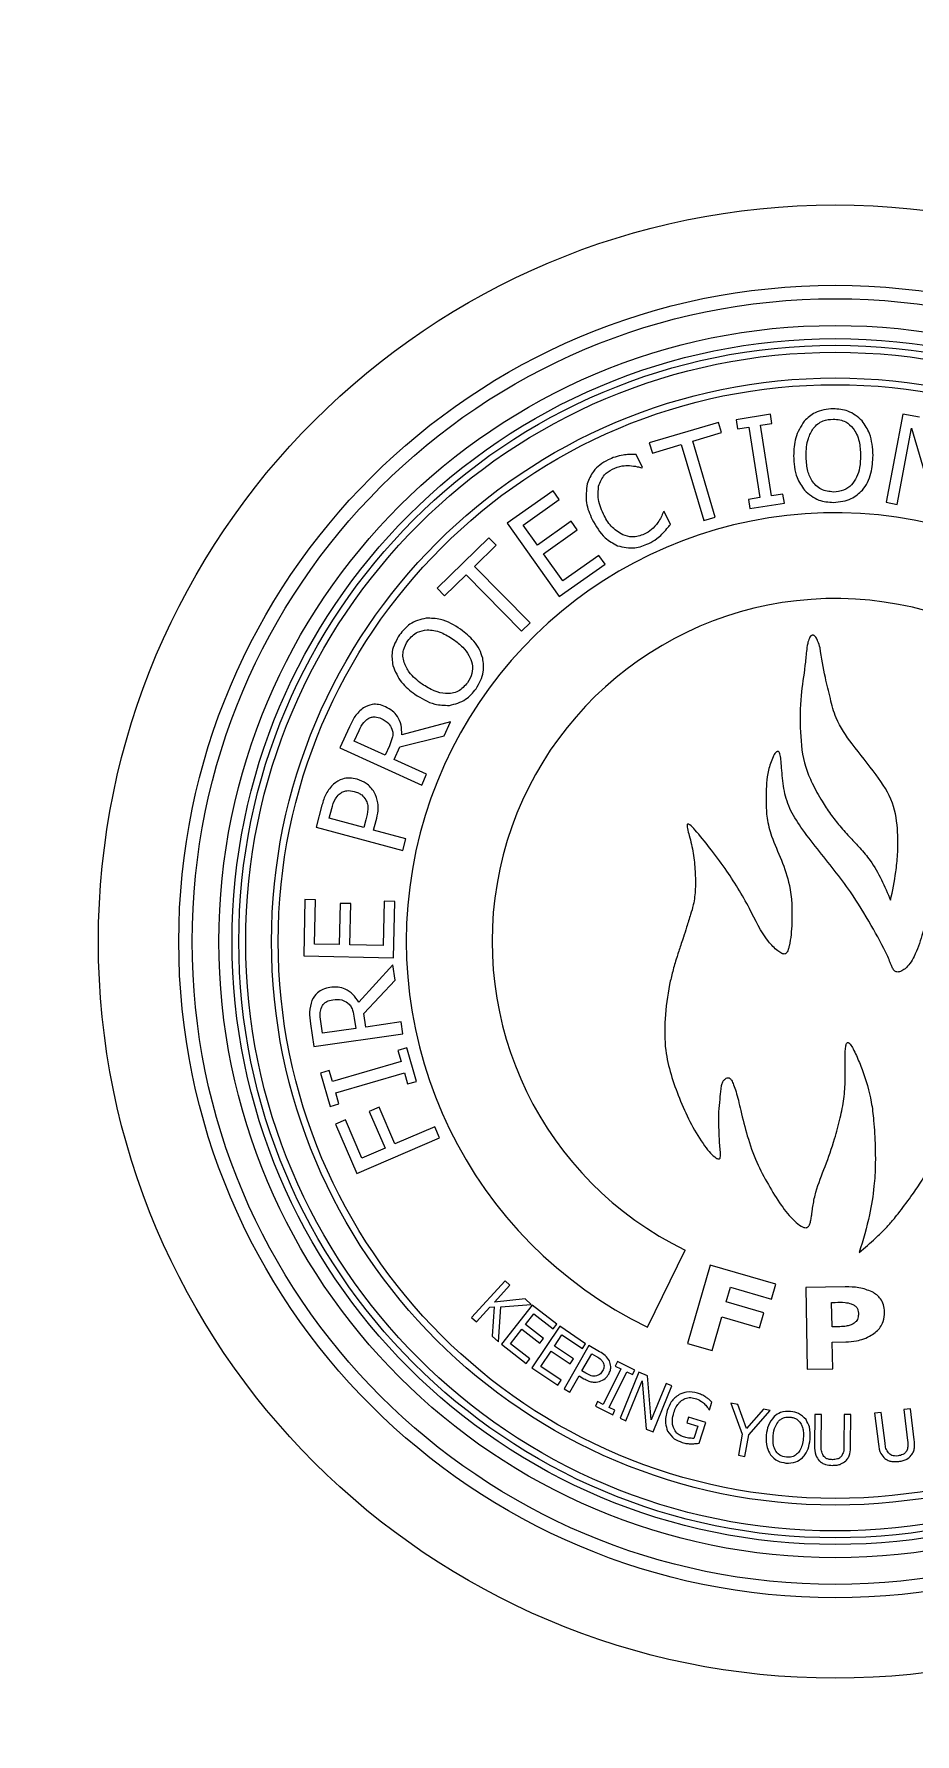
# Model space of a CAD drawing. Header units: centimetres. Extents: x -13594 to 4017, y -3206 to 1780.
# Drawn here: x 1904.2 to 1949.1, y -1863.3 to -1776.5 of the extents above; entities that cross this region are included whole.
import ezdxf

# ---------------------------------------------------------------- set-up
doc = ezdxf.new("R2010")
doc.units = ezdxf.units.CM

msp = doc.modelspace()

# ---------------------------------------------------------------- linework, layer by layer
at = {"color": 7, "linetype": 'Continuous', "lineweight": 0}
for p, q in [((1941.745, -1795.913), (1939.99, -1796.187)), ((1941.818, -1796.376), (1941.745, -1795.913)), ((1948.507, -1795.897), (1947.649, -1800.401)), ((1949.357, -1796.059), (1948.507, -1795.897)), ((1939.097, -1796.324), (1935.563, -1797.373)), ((1939.251, -1796.844), (1939.097, -1796.324)), ((1939.99, -1796.187), (1940.063, -1796.65)), ((1940.063, -1796.65), (1940.639, -1796.56)), ((1940.639, -1796.56), (1941.202, -1800.165)), ((1941.241, -1796.466), (1941.818, -1796.376)), ((1941.804, -1800.071), (1941.241, -1796.466)), ((1948.207, -1800.508), (1948.947, -1796.624)), ((1948.947, -1796.624), (1950.2, -1800.887)), ((1935.563, -1797.373), (1935.718, -1797.893)), ((1935.718, -1797.893), (1937.192, -1797.455)), ((1937.192, -1797.455), (1938.343, -1801.331)), ((1937.776, -1797.282), (1939.251, -1796.844)), ((1938.928, -1801.157), (1937.776, -1797.282)), ((1935.222, -1798.624), (1934.899, -1797.963)), ((1935.178, -1798.645), (1935.222, -1798.624)), ((1930.655, -1799.812), (1928.315, -1801.471)), ((1929.126, -1801.561), (1930.969, -1800.254)), ((1930.969, -1800.254), (1930.655, -1799.812)), ((1941.202, -1800.165), (1940.626, -1800.255)), ((1940.626, -1800.255), (1940.698, -1800.718)), ((1942.38, -1799.981), (1941.804, -1800.071)), ((1942.453, -1800.444), (1942.38, -1799.981)), ((1936.321, -1800.875), (1936.281, -1800.894)), ((1936.64, -1801.529), (1936.321, -1800.875)), ((1940.698, -1800.718), (1942.453, -1800.444)), ((1947.649, -1800.401), (1948.207, -1800.508)), ((1928.315, -1801.471), (1930.967, -1805.212)), ((1929.852, -1802.586), (1929.126, -1801.561)), ((1931.571, -1801.367), (1929.852, -1802.586)), ((1930.166, -1803.028), (1931.885, -1801.81)), ((1931.885, -1801.81), (1931.571, -1801.367)), ((1938.343, -1801.331), (1938.928, -1801.157)), ((1927.367, -1802.208), (1924.738, -1804.792)), ((1926.65, -1803.673), (1927.747, -1802.595)), ((1927.747, -1802.595), (1927.367, -1802.208)), ((1929.484, -1806.557), (1926.65, -1803.673)), ((1931.15, -1804.417), (1930.166, -1803.028)), ((1930.967, -1805.212), (1933.307, -1803.553)), ((1932.993, -1803.11), (1931.15, -1804.417)), ((1933.307, -1803.553), (1932.993, -1803.11)), ((1925.119, -1805.179), (1926.216, -1804.101)), ((1926.216, -1804.101), (1929.05, -1806.984)), ((1924.738, -1804.792), (1925.119, -1805.179)), ((1929.05, -1806.984), (1929.484, -1806.557)), ((1920.269, -1811.857), (1919.779, -1812.932)), ((1920.512, -1812.597), (1920.763, -1812.046)), ((1922.833, -1812.888), (1925.095, -1812.327)), ((1925.423, -1811.607), (1922.931, -1812.263)), ((1925.095, -1812.327), (1925.423, -1811.607)), ((1919.779, -1812.932), (1923.95, -1814.835)), ((1922.08, -1813.312), (1920.512, -1812.597)), ((1922.302, -1812.826), (1922.08, -1813.312)), ((1922.543, -1813.524), (1922.833, -1812.888)), ((1924.203, -1814.281), (1922.543, -1813.524)), ((1923.95, -1814.835), (1924.203, -1814.281)), ((1918.862, -1815.863), (1918.561, -1816.975)), ((1919.23, -1816.525), (1919.362, -1816.037)), ((1920.994, -1817.002), (1919.23, -1816.525)), ((1921.103, -1816.601), (1920.994, -1817.002)), ((1921.497, -1817.138), (1921.631, -1816.64)), ((1918.561, -1816.975), (1922.987, -1818.173)), ((1923.147, -1817.585), (1921.497, -1817.138)), ((1922.987, -1818.173), (1923.147, -1817.585)), ((1917.993, -1820.681), (1917.932, -1823.549)), ((1918.536, -1820.692), (1917.993, -1820.681)), ((1918.488, -1822.951), (1918.536, -1820.692)), ((1919.788, -1820.872), (1919.743, -1822.978)), ((1920.33, -1820.883), (1919.788, -1820.872)), ((1920.286, -1822.989), (1920.33, -1820.883)), ((1922.035, -1820.767), (1921.987, -1823.026)), ((1922.577, -1820.778), (1922.035, -1820.767)), ((1922.517, -1823.646), (1922.577, -1820.778)), ((1917.932, -1823.549), (1922.517, -1823.646)), ((1919.743, -1822.978), (1918.488, -1822.951)), ((1921.987, -1823.026), (1920.286, -1822.989)), ((1922.477, -1824.012), (1920.736, -1825.913)), ((1922.59, -1824.796), (1922.477, -1824.012)), ((1920.992, -1826.491), (1922.59, -1824.796)), ((1918.278, -1827.012), (1918.448, -1828.182)), ((1918.882, -1827.503), (1918.796, -1826.904)), ((1920.512, -1826.726), (1920.589, -1827.256)), ((1921.093, -1827.183), (1920.992, -1826.491)), ((1922.898, -1826.921), (1921.093, -1827.183)), ((1922.986, -1827.524), (1922.898, -1826.921)), ((1918.448, -1828.182), (1922.986, -1827.524)), ((1920.589, -1827.256), (1918.882, -1827.503)), ((1923.186, -1828.25), (1922.736, -1828.381)), ((1922.736, -1828.381), (1922.899, -1828.941)), ((1923.681, -1829.956), (1923.186, -1828.25)), ((1919.232, -1829.399), (1918.782, -1829.529)), ((1918.782, -1829.529), (1919.278, -1831.235)), ((1919.395, -1829.959), (1919.232, -1829.399)), ((1922.899, -1828.941), (1919.395, -1829.959)), ((1919.565, -1830.544), (1923.069, -1829.526)), ((1923.069, -1829.526), (1923.232, -1830.086)), ((1919.728, -1831.104), (1919.565, -1830.544)), ((1923.232, -1830.086), (1923.681, -1829.956)), ((1919.278, -1831.235), (1919.728, -1831.104)), ((1921.775, -1831.272), (1921.277, -1831.488)), ((1921.277, -1831.488), (1922.088, -1833.364)), ((1922.586, -1833.148), (1921.775, -1831.272)), ((1920.055, -1831.919), (1919.557, -1832.134)), ((1919.557, -1832.134), (1920.644, -1834.651)), ((1920.901, -1833.877), (1920.055, -1831.919)), ((1924.612, -1832.273), (1922.586, -1833.148)), ((1924.854, -1832.832), (1924.612, -1832.273)), ((1920.644, -1834.651), (1924.854, -1832.832)), ((1922.088, -1833.364), (1920.901, -1833.877)), ((1935.472, -1842.498), (1937.387, -1838.563)), ((1928.205, -1840.127), (1926.492, -1842.003)), ((1928.455, -1840.354), (1928.205, -1840.127)), ((1938.672, -1839.332), (1937.515, -1843.337)), ((1942.021, -1840.3), (1938.672, -1839.332)), ((1927.667, -1841.216), (1928.455, -1840.354)), ((1939.483, -1841.212), (1939.701, -1840.456)), ((1939.701, -1840.456), (1941.801, -1841.063)), ((1941.801, -1841.063), (1942.021, -1840.3)), ((1945.563, -1840.447), (1943.543, -1840.483)), ((1943.543, -1840.483), (1943.617, -1844.651)), ((1926.741, -1842.231), (1927.426, -1841.481)), ((1927.426, -1841.481), (1927.648, -1841.458)), ((1927.648, -1841.458), (1927.537, -1842.957)), ((1929.224, -1841.057), (1927.667, -1841.216)), ((1927.861, -1843.253), (1927.986, -1841.463)), ((1927.986, -1841.463), (1929.528, -1841.335)), ((1929.591, -1841.373), (1928.023, -1843.373)), ((1929.528, -1841.335), (1929.224, -1841.057)), ((1929.242, -1842.365), (1929.671, -1841.818)), ((1930.842, -1842.353), (1929.591, -1841.373)), ((1929.671, -1841.818), (1930.657, -1842.59)), ((1941.414, -1841.77), (1939.483, -1841.212)), ((1941.193, -1842.533), (1941.414, -1841.77)), ((1944.864, -1841.237), (1945.05, -1841.233)), ((1944.886, -1842.486), (1944.864, -1841.237)), ((1926.492, -1842.003), (1926.741, -1842.231)), ((1928.474, -1843.344), (1929.056, -1842.602)), ((1929.056, -1842.602), (1929.975, -1843.322)), ((1930.161, -1843.086), (1929.242, -1842.365)), ((1930.994, -1842.457), (1929.577, -1844.567)), ((1930.657, -1842.59), (1930.842, -1842.353)), ((1932.314, -1843.343), (1930.994, -1842.457)), ((1938.765, -1843.698), (1939.262, -1841.975)), ((1939.262, -1841.975), (1941.193, -1842.533)), ((1944.977, -1842.485), (1944.886, -1842.486)), ((1927.537, -1842.957), (1927.861, -1843.253)), ((1928.023, -1843.373), (1929.274, -1844.353)), ((1929.46, -1844.117), (1928.474, -1843.344)), ((1929.975, -1843.322), (1930.161, -1843.086)), ((1930.719, -1843.473), (1931.107, -1842.895)), ((1931.688, -1844.124), (1930.719, -1843.473)), ((1931.107, -1842.895), (1932.146, -1843.593)), ((1932.474, -1843.436), (1931.215, -1845.643)), ((1932.146, -1843.593), (1932.314, -1843.343)), ((1933.029, -1843.752), (1932.474, -1843.436)), ((1937.515, -1843.337), (1938.765, -1843.698)), ((1944.9, -1843.263), (1945.585, -1843.251)), ((1944.924, -1844.628), (1944.9, -1843.263)), ((1929.274, -1844.353), (1929.46, -1844.117)), ((1930.025, -1844.505), (1930.551, -1843.722)), ((1931.065, -1845.203), (1930.025, -1844.505)), ((1930.551, -1843.722), (1931.52, -1844.373)), ((1931.52, -1844.373), (1931.688, -1844.124)), ((1932.121, -1844.737), (1932.623, -1843.857)), ((1932.623, -1843.857), (1932.866, -1843.996)), ((1933.936, -1844.253), (1933.821, -1844.486)), ((1933.821, -1844.486), (1934.111, -1844.629)), ((1934.819, -1844.688), (1933.936, -1844.253)), ((1929.577, -1844.567), (1930.897, -1845.453)), ((1930.897, -1845.453), (1931.065, -1845.203)), ((1931.508, -1845.81), (1931.978, -1844.988)), ((1931.978, -1844.988), (1932.226, -1845.129)), ((1932.321, -1844.852), (1932.121, -1844.737)), ((1934.111, -1844.629), (1933.217, -1846.443)), ((1933.52, -1846.592), (1934.414, -1844.778)), ((1935.036, -1844.802), (1934.07, -1847.152)), ((1934.361, -1847.272), (1935.194, -1845.245)), ((1934.414, -1844.778), (1934.704, -1844.921)), ((1934.704, -1844.921), (1934.819, -1844.688)), ((1935.479, -1844.984), (1935.036, -1844.802)), ((1935.194, -1845.245), (1935.401, -1847.699)), ((1935.662, -1847.234), (1935.479, -1844.984)), ((1936.426, -1845.373), (1935.662, -1847.234)), ((1936.717, -1845.493), (1936.426, -1845.373)), ((1943.617, -1844.651), (1944.924, -1844.628)), ((1931.215, -1845.643), (1931.508, -1845.81)), ((1935.752, -1847.843), (1936.717, -1845.493)), ((1932.927, -1846.3), (1932.812, -1846.532)), ((1932.812, -1846.532), (1933.695, -1846.968)), ((1933.217, -1846.443), (1932.927, -1846.3)), ((1933.81, -1846.735), (1933.52, -1846.592)), ((1933.695, -1846.968), (1933.81, -1846.735)), ((1937.558, -1847.091), (1937.47, -1847.374)), ((1938.439, -1847.366), (1937.558, -1847.091)), ((1938.604, -1846.703), (1938.632, -1846.712)), ((1938.632, -1846.712), (1938.753, -1846.323)), ((1939.715, -1846.384), (1940.301, -1847.966)), ((1940.084, -1846.451), (1939.715, -1846.384)), ((1940.528, -1847.668), (1940.084, -1846.451)), ((1941.384, -1846.687), (1940.528, -1847.668)), ((1940.639, -1847.992), (1941.737, -1846.751)), ((1941.737, -1846.751), (1941.384, -1846.687)), ((1944.003, -1846.953), (1943.995, -1848.538)), ((1944.341, -1846.955), (1944.003, -1846.953)), ((1944.332, -1848.54), (1944.341, -1846.955)), ((1945.504, -1846.961), (1945.496, -1848.555)), ((1945.842, -1846.963), (1945.504, -1846.961)), ((1945.833, -1848.548), (1945.842, -1846.963)), ((1947.397, -1846.851), (1947.062, -1846.892)), ((1947.062, -1846.892), (1947.254, -1848.465)), ((1947.59, -1848.425), (1947.397, -1846.851)), ((1948.887, -1846.669), (1948.552, -1846.71)), ((1948.552, -1846.71), (1948.745, -1848.292)), ((1949.08, -1848.243), (1948.887, -1846.669)), ((1934.07, -1847.152), (1934.361, -1847.272)), ((1935.401, -1847.699), (1935.752, -1847.843)), ((1937.47, -1847.374), (1938.032, -1847.549)), ((1938.032, -1847.549), (1937.836, -1848.176)), ((1938.108, -1848.425), (1938.439, -1847.366)), ((1940.301, -1847.966), (1940.106, -1849.038)), ((1940.439, -1849.098), (1940.639, -1847.992)), ((1940.106, -1849.038), (1940.439, -1849.098))]:
    msp.add_line(p, q, dxfattribs=at)
for radius in [406.205, 406.022, 404.866, 400.131, 146.277, 143.543, 141.175, 131.606, 128.872, 37.595, 33.493, 32.81, 31.443, 30.772, 30.43, 30.076, 28.763, 28.421]:
    msp.add_circle((1945.049, -1822.821), radius, dxfattribs=at)
for radius in [21.885, 17.508]:
    msp.add_arc((1945.049, -1822.821), radius, 299.04679, 244.04679, dxfattribs=at)
for points, knots in [([(1944.942, -1795.629), (1944.618, -1795.66), (1944.056, -1795.715), (1943.644, -1796.094), (1943.47, -1796.255)], [0, 0, 0, 0, 0.575466, 1, 1, 1, 1]), ([(1946.424, -1796.244), (1946.193, -1796.049), (1945.762, -1795.685), (1945.202, -1795.647), (1944.942, -1795.629)], [0, 0, 0, 0, 0.535365, 1, 1, 1, 1]), ([(1943.47, -1796.255), (1943.297, -1796.535), (1942.96, -1797.078), (1942.937, -1797.716), (1942.926, -1798.026)], [0, 0, 0, 0, 0.514102, 1, 1, 1, 1]), ([(1943.562, -1798.024), (1943.572, -1797.721), (1943.59, -1797.226), (1943.836, -1796.801), (1943.932, -1796.636)], [0, 0, 0, 0, 0.611904, 1, 1, 1, 1]), ([(1943.932, -1796.636), (1944.004, -1796.553), (1944.144, -1796.393), (1944.49, -1796.195), (1944.771, -1796.172), (1944.948, -1796.157)], [0, 0, 0, 0, 0.282396, 0.547733, 1, 1, 1, 1]), ([(1944.948, -1796.157), (1945.061, -1796.163), (1945.281, -1796.176), (1945.654, -1796.308), (1945.847, -1796.507), (1945.964, -1796.629)], [0, 0, 0, 0, 0.293682, 0.568762, 1, 1, 1, 1]), ([(1945.964, -1796.629), (1946.027, -1796.725), (1946.162, -1796.93), (1946.312, -1797.399), (1946.332, -1797.772), (1946.345, -1798.013)], [0, 0, 0, 0, 0.235679, 0.504286, 1, 1, 1, 1]), ([(1946.98, -1798.011), (1946.957, -1797.623), (1946.918, -1796.981), (1946.564, -1796.453), (1946.424, -1796.244)], [0, 0, 0, 0, 0.604792, 1, 1, 1, 1]), ([(1933.457, -1798.237), (1933.313, -1798.318), (1933.034, -1798.474), (1932.631, -1798.872), (1932.484, -1799.238), (1932.395, -1799.459)], [0, 0, 0, 0, 0.297474, 0.575099, 1, 1, 1, 1]), ([(1934.234, -1797.99), (1934.092, -1798.019), (1933.824, -1798.073), (1933.574, -1798.185), (1933.457, -1798.237)], [0, 0, 0, 0, 0.529242, 1, 1, 1, 1]), ([(1933.682, -1798.706), (1933.847, -1798.639), (1934.126, -1798.527), (1934.425, -1798.528), (1934.546, -1798.528)], [0, 0, 0, 0, 0.593956, 1, 1, 1, 1]), ([(1934.899, -1797.963), (1934.771, -1797.96), (1934.549, -1797.955), (1934.328, -1797.98), (1934.234, -1797.99)], [0, 0, 0, 0, 0.573108, 1, 1, 1, 1]), ([(1934.546, -1798.528), (1934.682, -1798.542), (1934.896, -1798.565), (1935.103, -1798.624), (1935.178, -1798.645)], [0, 0, 0, 0, 0.634142, 1, 1, 1, 1]), ([(1942.926, -1798.026), (1942.948, -1798.412), (1942.984, -1799.053), (1943.339, -1799.58), (1943.479, -1799.789)], [0, 0, 0, 0, 0.603043, 1, 1, 1, 1]), ([(1944.962, -1799.88), (1944.742, -1799.854), (1944.301, -1799.802), (1943.831, -1799.319), (1943.595, -1798.702), (1943.573, -1798.264), (1943.562, -1798.024)], [0, 0, 0, 0, 0.248986, 0.498334, 0.725134, 1, 1, 1, 1]), ([(1946.345, -1798.013), (1946.338, -1798.219), (1946.324, -1798.6), (1946.17, -1799.118), (1945.894, -1799.532), (1945.478, -1799.831), (1945.137, -1799.864), (1944.962, -1799.88)], [0, 0, 0, 0, 0.236468, 0.436204, 0.612226, 0.801776, 1, 1, 1, 1]), ([(1946.437, -1799.778), (1946.53, -1799.652), (1946.724, -1799.388), (1946.936, -1798.787), (1946.963, -1798.313), (1946.98, -1798.011)], [0, 0, 0, 0, 0.247634, 0.519262, 1, 1, 1, 1]), ([(1932.978, -1799.576), (1933.059, -1799.369), (1933.203, -1799.001), (1933.536, -1798.796), (1933.682, -1798.706)], [0, 0, 0, 0, 0.562794, 1, 1, 1, 1]), ([(1932.395, -1799.459), (1932.352, -1799.784), (1932.268, -1800.415), (1932.524, -1800.997), (1932.648, -1801.279)], [0, 0, 0, 0, 0.515563, 1, 1, 1, 1]), ([(1933.219, -1801), (1933.099, -1800.721), (1932.904, -1800.261), (1932.957, -1799.769), (1932.978, -1799.576)], [0, 0, 0, 0, 0.607724, 1, 1, 1, 1]), ([(1943.479, -1799.789), (1943.712, -1799.988), (1944.141, -1800.355), (1944.703, -1800.391), (1944.961, -1800.408)], [0, 0, 0, 0, 0.540502, 1, 1, 1, 1]), ([(1944.961, -1800.408), (1945.281, -1800.378), (1945.845, -1800.325), (1946.258, -1799.943), (1946.437, -1799.778)], [0, 0, 0, 0, 0.566085, 1, 1, 1, 1]), ([(1934.208, -1802.06), (1933.995, -1801.927), (1933.571, -1801.661), (1933.336, -1801.22), (1933.219, -1801)], [0, 0, 0, 0, 0.5016, 1, 1, 1, 1]), ([(1936.281, -1800.894), (1936.244, -1800.987), (1936.17, -1801.177), (1936.061, -1801.35), (1936.005, -1801.438)], [0, 0, 0, 0, 0.487645, 1, 1, 1, 1]), ([(1932.648, -1801.279), (1932.839, -1801.622), (1933.156, -1802.188), (1933.719, -1802.495), (1933.941, -1802.616)], [0, 0, 0, 0, 0.605481, 1, 1, 1, 1]), ([(1936.005, -1801.438), (1935.902, -1801.566), (1935.706, -1801.808), (1935.435, -1801.96), (1935.306, -1802.032)], [0, 0, 0, 0, 0.527042, 1, 1, 1, 1]), ([(1936.207, -1802.03), (1936.295, -1801.938), (1936.447, -1801.777), (1936.583, -1801.603), (1936.64, -1801.529)], [0, 0, 0, 0, 0.576635, 1, 1, 1, 1]), ([(1933.941, -1802.616), (1934.238, -1802.686), (1934.782, -1802.815), (1935.297, -1802.605), (1935.531, -1802.509)], [0, 0, 0, 0, 0.545209, 1, 1, 1, 1]), ([(1935.306, -1802.032), (1935.103, -1802.103), (1934.736, -1802.231), (1934.37, -1802.113), (1934.208, -1802.06)], [0, 0, 0, 0, 0.55588, 1, 1, 1, 1]), ([(1935.531, -1802.509), (1935.676, -1802.432), (1935.923, -1802.302), (1936.124, -1802.11), (1936.207, -1802.03)], [0, 0, 0, 0, 0.588054, 1, 1, 1, 1]), ([(1924.174, -1806.315), (1923.881, -1806.39), (1923.335, -1806.531), (1922.98, -1806.965), (1922.815, -1807.167)], [0, 0, 0, 0, 0.535365, 1, 1, 1, 1]), ([(1925.937, -1806.884), (1925.607, -1806.678), (1925.061, -1806.339), (1924.425, -1806.322), (1924.174, -1806.315)], [0, 0, 0, 0, 0.604792, 1, 1, 1, 1]), ([(1922.815, -1807.167), (1922.653, -1807.449), (1922.371, -1807.94), (1922.443, -1808.495), (1922.473, -1808.73)], [0, 0, 0, 0, 0.575466, 1, 1, 1, 1]), ([(1923.248, -1807.468), (1923.319, -1807.379), (1923.457, -1807.207), (1923.781, -1806.98), (1924.054, -1806.938), (1924.221, -1806.912)], [0, 0, 0, 0, 0.293682, 0.568762, 1, 1, 1, 1]), ([(1924.221, -1806.912), (1924.336, -1806.917), (1924.582, -1806.926), (1925.051, -1807.075), (1925.366, -1807.274), (1925.571, -1807.403)], [0, 0, 0, 0, 0.235679, 0.504286, 1, 1, 1, 1]), ([(1927.063, -1808.35), (1927.014, -1808.201), (1926.911, -1807.891), (1926.544, -1807.369), (1926.173, -1807.073), (1925.937, -1806.884)], [0, 0, 0, 0, 0.247634, 0.519262, 1, 1, 1, 1]), ([(1944.274, -1807.833), (1944.244, -1807.721), (1944.191, -1807.529), (1944.089, -1807.318), (1944.002, -1807.224), (1943.953, -1807.194), (1943.919, -1807.183), (1943.883, -1807.181), (1943.849, -1807.191), (1943.816, -1807.211), (1943.773, -1807.255), (1943.698, -1807.385), (1943.631, -1807.646), (1943.563, -1808.118), (1943.491, -1809.007), (1943.253, -1810.368), (1943.241, -1812.106), (1943.396, -1813.64), (1943.882, -1814.796), (1944.321, -1815.591), (1944.799, -1816.315), (1945.287, -1816.943), (1945.806, -1817.502), (1946.338, -1818.07), (1947.165, -1819.039), (1947.573, -1820.005), (1947.873, -1820.716)], [0, 0, 0, 0, 0.022155, 0.037845, 0.043825, 0.046304, 0.048563, 0.050737, 0.052911, 0.055277, 0.057987, 0.064495, 0.083586, 0.108664, 0.155302, 0.252817, 0.370778, 0.485311, 0.5419, 0.607972, 0.657743, 0.706748, 0.759003, 0.802519, 0.854901, 1, 1, 1, 1]), ([(1923.051, -1808.574), (1923.025, -1808.467), (1922.976, -1808.26), (1923.014, -1807.864), (1923.158, -1807.621), (1923.248, -1807.468)], [0, 0, 0, 0, 0.282396, 0.547733, 1, 1, 1, 1]), ([(1925.571, -1807.403), (1925.735, -1807.529), (1926.037, -1807.76), (1926.371, -1808.186), (1926.548, -1808.651), (1926.551, -1809.163), (1926.38, -1809.46), (1926.293, -1809.611)], [0, 0, 0, 0, 0.236468, 0.436204, 0.612226, 0.801776, 1, 1, 1, 1]), ([(1947.873, -1820.716), (1947.972, -1820.233), (1948.13, -1819.46), (1948.251, -1818.297), (1948.255, -1817.12), (1948.066, -1815.666), (1947.094, -1814.194), (1945.995, -1812.87), (1945.094, -1811.599), (1944.795, -1810.394), (1944.5, -1809.207), (1944.357, -1808.338), (1944.274, -1807.833)], [0, 0, 0, 0, 0.106281, 0.170166, 0.251735, 0.360735, 0.479931, 0.624105, 0.735673, 0.810174, 0.889714, 1, 1, 1, 1]), ([(1922.473, -1808.73), (1922.601, -1809.033), (1922.849, -1809.622), (1923.356, -1810.01), (1923.603, -1810.198)], [0, 0, 0, 0, 0.514102, 1, 1, 1, 1]), ([(1923.968, -1809.679), (1923.728, -1809.495), (1923.334, -1809.194), (1923.13, -1808.747), (1923.051, -1808.574)], [0, 0, 0, 0, 0.611904, 1, 1, 1, 1]), ([(1926.722, -1809.918), (1926.883, -1809.64), (1927.167, -1809.149), (1927.095, -1808.592), (1927.063, -1808.35)], [0, 0, 0, 0, 0.566085, 1, 1, 1, 1]), ([(1926.293, -1809.611), (1926.144, -1809.776), (1925.846, -1810.106), (1925.181, -1810.209), (1924.54, -1810.044), (1924.171, -1809.808), (1923.968, -1809.679)], [0, 0, 0, 0, 0.248985, 0.498334, 0.725134, 1, 1, 1, 1]), ([(1923.603, -1810.198), (1923.93, -1810.404), (1924.473, -1810.745), (1925.108, -1810.762), (1925.36, -1810.768)], [0, 0, 0, 0, 0.603043, 1, 1, 1, 1]), ([(1925.36, -1810.768), (1925.657, -1810.694), (1926.205, -1810.556), (1926.559, -1810.119), (1926.722, -1809.918)], [0, 0, 0, 0, 0.5405022, 1, 1, 1, 1]), ([(1920.973, -1810.896), (1920.819, -1811.032), (1920.513, -1811.301), (1920.35, -1811.673), (1920.269, -1811.857)], [0, 0, 0, 0, 0.5061, 1, 1, 1, 1]), ([(1920.763, -1812.046), (1920.829, -1811.901), (1920.936, -1811.669), (1921.133, -1811.508), (1921.207, -1811.448)], [0, 0, 0, 0, 0.621935, 1, 1, 1, 1]), ([(1922.102, -1810.839), (1921.987, -1810.794), (1921.771, -1810.709), (1921.366, -1810.702), (1921.121, -1810.823), (1920.973, -1810.896)], [0, 0, 0, 0, 0.313748, 0.586839, 1, 1, 1, 1]), ([(1921.207, -1811.448), (1921.265, -1811.419), (1921.378, -1811.361), (1921.618, -1811.342), (1921.78, -1811.4), (1921.882, -1811.437)], [0, 0, 0, 0, 0.273698, 0.541237, 1, 1, 1, 1]), ([(1921.882, -1811.437), (1922.024, -1811.511), (1922.264, -1811.636), (1922.382, -1811.875), (1922.43, -1811.973)], [0, 0, 0, 0, 0.593264, 1, 1, 1, 1]), ([(1922.931, -1812.263), (1922.93, -1812.096), (1922.928, -1811.771), (1922.745, -1811.348), (1922.459, -1811.028), (1922.224, -1810.904), (1922.102, -1810.839)], [0, 0, 0, 0, 0.281509, 0.550177, 0.765134, 1, 1, 1, 1]), ([(1922.43, -1811.973), (1922.45, -1812.046), (1922.491, -1812.195), (1922.44, -1812.492), (1922.356, -1812.695), (1922.302, -1812.826)], [0, 0, 0, 0, 0.254779, 0.519862, 1, 1, 1, 1]), ([(1946.276, -1838.687), (1946.556, -1838.449), (1947.03, -1838.046), (1947.602, -1837.484), (1947.98, -1837.062), (1948.402, -1836.533), (1948.877, -1835.896), (1949.443, -1835.078), (1950.02, -1834.076), (1950.669, -1832.836), (1951.09, -1831.41), (1951.417, -1830.317), (1951.491, -1829.628), (1951.626, -1829.318), (1951.732, -1829.17), (1951.825, -1829.089), (1951.88, -1829.061), (1951.921, -1829.055), (1951.948, -1829.058), (1951.974, -1829.069), (1952.006, -1829.094), (1952.04, -1829.144), (1952.084, -1829.264), (1952.11, -1829.497), (1952.103, -1829.844), (1952.057, -1830.269), (1951.977, -1830.773), (1951.874, -1831.365), (1951.794, -1831.909), (1951.753, -1832.295), (1951.754, -1832.484), (1951.767, -1832.576), (1951.791, -1832.621), (1951.809, -1832.637), (1951.823, -1832.644), (1951.839, -1832.648), (1951.864, -1832.648), (1951.921, -1832.631), (1952.011, -1832.566), (1952.278, -1832.302), (1952.613, -1831.837), (1952.961, -1831.12), (1953.243, -1830.427), (1953.617, -1829.643), (1953.953, -1828.748), (1954.222, -1827.582), (1954.115, -1826.091), (1953.935, -1824.486), (1953.733, -1822.94), (1953.35, -1821.686), (1952.876, -1820.537), (1952.27, -1819.316), (1951.608, -1818.092), (1950.995, -1816.944), (1950.493, -1815.999), (1950.1, -1815.382), (1949.826, -1815.085), (1949.711, -1815.023), (1949.663, -1815.018), (1949.634, -1815.025), (1949.61, -1815.041), (1949.582, -1815.077), (1949.546, -1815.193), (1949.545, -1815.405), (1949.574, -1815.718), (1949.688, -1816.413), (1949.906, -1817.301), (1949.967, -1818.518), (1949.977, -1819.76), (1949.838, -1821.15), (1949.511, -1822.442), (1949.199, -1823.373), (1948.882, -1823.932), (1948.644, -1824.196), (1948.436, -1824.33), (1948.288, -1824.374), (1948.198, -1824.376), (1948.12, -1824.35), (1948.03, -1824.274), (1947.971, -1824.164), (1947.912, -1824.026), (1947.838, -1823.841), (1947.535, -1823.138), (1946.856, -1821.931), (1945.731, -1820.045), (1944.414, -1818.455), (1943.343, -1817.066), (1942.693, -1816.064), (1942.396, -1815.013), (1942.331, -1814.166), (1942.285, -1813.571), (1942.249, -1813.3), (1942.196, -1813.167), (1942.162, -1813.128), (1942.139, -1813.115), (1942.121, -1813.112), (1942.102, -1813.112), (1942.076, -1813.122), (1942.045, -1813.144), (1941.964, -1813.226), (1941.86, -1813.425), (1941.694, -1813.836), (1941.621, -1814.186), (1941.573, -1814.419)], [0, 0, 0, 0, 0.018733, 0.031649, 0.040762, 0.047546, 0.066059, 0.081161, 0.098122, 0.124915, 0.152065, 0.173574, 0.182919, 0.187008, 0.190632, 0.192075, 0.193226, 0.193712, 0.194166, 0.194623, 0.195114, 0.196221, 0.197632, 0.201575, 0.208082, 0.215243, 0.223337, 0.234052, 0.245776, 0.251356, 0.253754, 0.255373, 0.25602, 0.2563, 0.256568, 0.256841, 0.257134, 0.257828, 0.259794, 0.262689, 0.276968, 0.288623, 0.303213, 0.314987, 0.332829, 0.351833, 0.375267, 0.408245, 0.43427, 0.454363, 0.474734, 0.497488, 0.523704, 0.545538, 0.563705, 0.578137, 0.582676, 0.584072, 0.584613, 0.585102, 0.585556, 0.586068, 0.587393, 0.591628, 0.596757, 0.603387, 0.62741, 0.643102, 0.665268, 0.690579, 0.713887, 0.733048, 0.740303, 0.746392, 0.750968, 0.752701, 0.754184, 0.755452, 0.756809, 0.760062, 0.761684, 0.764473, 0.770161, 0.800633, 0.834825, 0.881763, 0.905336, 0.924241, 0.942063, 0.960161, 0.967432, 0.972449, 0.974004, 0.974576, 0.975061, 0.975288, 0.97552, 0.976032, 0.97666, 0.977435, 0.981872, 0.987916, 1, 1, 1, 1]), ([(1919.452, -1814.78), (1919.312, -1814.937), (1919.033, -1815.253), (1918.919, -1815.659), (1918.862, -1815.863)], [0, 0, 0, 0, 0.4980256, 1, 1, 1, 1]), ([(1920.652, -1814.539), (1920.523, -1814.511), (1920.279, -1814.459), (1919.846, -1814.514), (1919.6, -1814.68), (1919.452, -1814.78)], [0, 0, 0, 0, 0.310895, 0.585675, 1, 1, 1, 1]), ([(1921.53, -1815.192), (1921.404, -1815.027), (1921.172, -1814.724), (1920.815, -1814.596), (1920.652, -1814.539)], [0, 0, 0, 0, 0.545561, 1, 1, 1, 1]), ([(1941.573, -1814.419), (1941.555, -1814.626), (1941.519, -1815.057), (1941.52, -1815.757), (1941.544, -1816.569), (1941.82, -1817.565), (1942.327, -1818.66), (1942.827, -1820.121), (1942.868, -1821.626), (1942.785, -1822.724), (1942.661, -1823.21), (1942.612, -1823.337), (1942.56, -1823.411), (1942.514, -1823.442), (1942.468, -1823.458), (1942.402, -1823.455), (1942.276, -1823.409), (1941.999, -1823.217), (1941.34, -1822.516), (1940.642, -1820.98), (1939.654, -1819.373), (1938.672, -1818.067), (1938.078, -1817.32), (1937.714, -1816.922), (1937.586, -1816.836), (1937.553, -1816.822), (1937.531, -1816.82), (1937.518, -1816.823), (1937.507, -1816.83), (1937.5, -1816.841), (1937.495, -1816.855), (1937.49, -1816.88), (1937.491, -1816.946), (1937.524, -1817.128), (1937.649, -1817.589), (1937.83, -1818.311), (1937.906, -1819.226), (1937.932, -1820.109), (1937.848, -1820.85), (1937.653, -1821.493), (1937.482, -1822.042), (1937.353, -1822.449), (1937.28, -1822.67), (1937.225, -1822.832), (1937.143, -1823.077), (1937.045, -1823.371), (1936.911, -1823.789), (1936.754, -1824.329), (1936.511, -1825.362), (1936.336, -1826.706), (1936.335, -1828.691), (1937.065, -1830.856), (1937.877, -1832.577), (1938.586, -1833.515), (1938.828, -1833.764), (1938.985, -1833.875), (1939.054, -1833.906), (1939.094, -1833.916), (1939.124, -1833.914), (1939.143, -1833.906), (1939.16, -1833.894), (1939.177, -1833.869), (1939.195, -1833.811), (1939.197, -1833.704), (1939.185, -1833.498), (1939.14, -1833.028), (1939.118, -1832.343), (1939.093, -1831.559), (1939.171, -1830.902), (1939.215, -1830.439), (1939.254, -1830.128), (1939.321, -1829.951), (1939.423, -1829.836), (1939.518, -1829.778), (1939.595, -1829.766), (1939.652, -1829.782), (1939.705, -1829.827), (1939.786, -1829.938), (1939.884, -1830.16), (1939.999, -1830.506), (1940.116, -1830.947), (1940.291, -1831.704), (1940.553, -1832.774), (1940.996, -1834.055), (1941.624, -1835.215), (1942.235, -1836.244), (1942.817, -1836.949), (1943.235, -1837.307), (1943.437, -1837.41), (1943.541, -1837.43), (1943.613, -1837.412), (1943.661, -1837.381), (1943.702, -1837.333), (1943.753, -1837.239), (1943.799, -1837.079), (1943.828, -1836.907), (1943.853, -1836.733), (1943.88, -1836.535), (1943.935, -1836.146), (1944.101, -1835.367), (1944.56, -1834.27), (1944.995, -1833.015), (1945.311, -1831.86), (1945.508, -1830.851), (1945.568, -1829.949), (1945.559, -1829.154), (1945.551, -1828.595), (1945.572, -1828.245), (1945.598, -1828.099), (1945.62, -1828.034), (1945.643, -1827.998), (1945.661, -1827.981), (1945.682, -1827.972), (1945.705, -1827.972), (1945.73, -1827.981), (1945.767, -1828.007), (1945.857, -1828.105), (1945.981, -1828.322), (1946.188, -1828.755), (1946.542, -1829.645), (1946.878, -1830.753), (1947.034, -1832.08), (1947.087, -1833.143), (1947.106, -1834.261), (1947.036, -1835.427), (1946.797, -1836.941), (1946.466, -1838.05), (1946.276, -1838.687)], [0, 0, 0, 0, 0.00889, 0.018527, 0.030028, 0.043584, 0.062447, 0.081838, 0.109303, 0.126267, 0.128873, 0.130792, 0.132095, 0.132647, 0.133173, 0.134145, 0.135388, 0.138921, 0.148434, 0.176268, 0.210404, 0.229382, 0.246204, 0.2515, 0.252265, 0.252814, 0.253024, 0.253205, 0.253378, 0.253566, 0.253763, 0.254004, 0.254641, 0.256583, 0.261922, 0.275138, 0.28841, 0.301202, 0.313034, 0.320159, 0.329957, 0.337718, 0.338475, 0.339947, 0.345035, 0.34954, 0.353272, 0.363829, 0.373676, 0.398765, 0.421835, 0.458106, 0.4955, 0.502898, 0.508453, 0.510354, 0.511082, 0.511656, 0.512124, 0.512341, 0.512546, 0.513, 0.51357, 0.515157, 0.517517, 0.522461, 0.535374, 0.546912, 0.556042, 0.563697, 0.566882, 0.569481, 0.571625, 0.573383, 0.574159, 0.574895, 0.575835, 0.577075, 0.58078, 0.586167, 0.592713, 0.600355, 0.619452, 0.639971, 0.658248, 0.675947, 0.691217, 0.697272, 0.699342, 0.700897, 0.701662, 0.702447, 0.703327, 0.704352, 0.706997, 0.710433, 0.711816, 0.714524, 0.719043, 0.728653, 0.748584, 0.769865, 0.785591, 0.799902, 0.813893, 0.824279, 0.833991, 0.83786, 0.839269, 0.840356, 0.840766, 0.841108, 0.841411, 0.841718, 0.842073, 0.842505, 0.843654, 0.847748, 0.853159, 0.86422, 0.88883, 0.902477, 0.92144, 0.934465, 0.950421, 0.97148, 1, 1, 1, 1]), ([(1919.362, -1816.037), (1919.408, -1815.864), (1919.483, -1815.587), (1919.672, -1815.374), (1919.744, -1815.294)], [0, 0, 0, 0, 0.623644, 1, 1, 1, 1]), ([(1919.744, -1815.294), (1919.802, -1815.25), (1919.918, -1815.165), (1920.185, -1815.096), (1920.38, -1815.133), (1920.504, -1815.157)], [0, 0, 0, 0, 0.268683, 0.533636, 1, 1, 1, 1]), ([(1920.504, -1815.157), (1920.577, -1815.18), (1920.713, -1815.223), (1920.931, -1815.353), (1921.031, -1815.497), (1921.093, -1815.585)], [0, 0, 0, 0, 0.305542, 0.573734, 1, 1, 1, 1]), ([(1921.093, -1815.585), (1921.128, -1815.658), (1921.201, -1815.809), (1921.211, -1816.164), (1921.147, -1816.424), (1921.103, -1816.601)], [0, 0, 0, 0, 0.2302722, 0.4767654, 1, 1, 1, 1]), ([(1921.631, -1816.64), (1921.669, -1816.478), (1921.738, -1816.184), (1921.74, -1815.679), (1921.608, -1815.372), (1921.53, -1815.192)], [0, 0, 0, 0, 0.334659, 0.608721, 1, 1, 1, 1]), ([(1919.268, -1825.164), (1919.147, -1825.189), (1918.92, -1825.234), (1918.576, -1825.447), (1918.435, -1825.682), (1918.35, -1825.823)], [0, 0, 0, 0, 0.313748, 0.586839, 1, 1, 1, 1]), ([(1920.736, -1825.913), (1920.645, -1825.773), (1920.467, -1825.501), (1920.085, -1825.244), (1919.671, -1825.13), (1919.406, -1825.153), (1919.268, -1825.164)], [0, 0, 0, 0, 0.281509, 0.550177, 0.765134, 1, 1, 1, 1]), ([(1918.35, -1825.823), (1918.294, -1826.021), (1918.182, -1826.412), (1918.246, -1826.814), (1918.278, -1827.012)], [0, 0, 0, 0, 0.5060998, 1, 1, 1, 1]), ([(1918.796, -1826.904), (1918.773, -1826.746), (1918.737, -1826.493), (1918.816, -1826.252), (1918.846, -1826.16)], [0, 0, 0, 0, 0.621935, 1, 1, 1, 1]), ([(1918.846, -1826.16), (1918.878, -1826.105), (1918.942, -1825.995), (1919.134, -1825.849), (1919.301, -1825.81), (1919.407, -1825.786)], [0, 0, 0, 0, 0.273698, 0.541237, 1, 1, 1, 1]), ([(1919.407, -1825.786), (1919.567, -1825.771), (1919.836, -1825.746), (1920.065, -1825.884), (1920.158, -1825.94)], [0, 0, 0, 0, 0.593263, 1, 1, 1, 1]), ([(1920.158, -1825.94), (1920.214, -1825.991), (1920.329, -1826.095), (1920.447, -1826.372), (1920.487, -1826.587), (1920.512, -1826.726)], [0, 0, 0, 0, 0.254779, 0.519862, 1, 1, 1, 1]), ([(1946.939, -1840.697), (1946.716, -1840.612), (1946.273, -1840.444), (1945.799, -1840.446), (1945.563, -1840.447)], [0, 0, 0, 0, 0.502957, 1, 1, 1, 1]), ([(1947.572, -1841.726), (1947.562, -1841.6), (1947.541, -1841.36), (1947.345, -1840.969), (1947.094, -1840.8), (1946.939, -1840.697)], [0, 0, 0, 0, 0.296913, 0.568383, 1, 1, 1, 1]), ([(1945.05, -1841.233), (1945.218, -1841.225), (1945.494, -1841.211), (1945.761, -1841.277), (1945.865, -1841.303)], [0, 0, 0, 0, 0.608548, 1, 1, 1, 1]), ([(1945.865, -1841.303), (1945.919, -1841.325), (1946.027, -1841.37), (1946.145, -1841.489), (1946.219, -1841.63), (1946.228, -1841.727), (1946.232, -1841.777)], [0, 0, 0, 0, 0.2682267, 0.5465874, 0.7671418, 1, 1, 1, 1]), ([(1946.232, -1841.777), (1946.231, -1841.84), (1946.229, -1841.952), (1946.189, -1842.101), (1946.113, -1842.213), (1946.049, -1842.268), (1946.015, -1842.297)], [0, 0, 0, 0, 0.320145, 0.571839, 0.770495, 1, 1, 1, 1]), ([(1947.144, -1842.727), (1947.217, -1842.655), (1947.365, -1842.508), (1947.535, -1842.165), (1947.558, -1841.893), (1947.572, -1841.726)], [0, 0, 0, 0, 0.274403, 0.555257, 1, 1, 1, 1]), ([(1945.615, -1842.45), (1945.506, -1842.46), (1945.294, -1842.481), (1945.081, -1842.483), (1944.977, -1842.485)], [0, 0, 0, 0, 0.514966, 1, 1, 1, 1]), ([(1946.015, -1842.297), (1945.986, -1842.317), (1945.922, -1842.361), (1945.787, -1842.413), (1945.68, -1842.436), (1945.615, -1842.45)], [0, 0, 0, 0, 0.239686, 0.539214, 1, 1, 1, 1]), ([(1946.505, -1843.096), (1946.638, -1843.041), (1946.867, -1842.946), (1947.062, -1842.792), (1947.144, -1842.727)], [0, 0, 0, 0, 0.577155, 1, 1, 1, 1]), ([(1945.585, -1843.251), (1945.773, -1843.241), (1946.086, -1843.225), (1946.385, -1843.133), (1946.505, -1843.096)], [0, 0, 0, 0, 0.598974, 1, 1, 1, 1]), ([(1932.866, -1843.996), (1932.952, -1844.045), (1933.091, -1844.124), (1933.178, -1844.255), (1933.212, -1844.305)], [0, 0, 0, 0, 0.623644, 1, 1, 1, 1]), ([(1933.528, -1844.22), (1933.463, -1844.123), (1933.332, -1843.929), (1933.13, -1843.811), (1933.029, -1843.752)], [0, 0, 0, 0, 0.498026, 1, 1, 1, 1]), ([(1933.212, -1844.305), (1933.227, -1844.342), (1933.256, -1844.416), (1933.256, -1844.569), (1933.209, -1844.668), (1933.179, -1844.732)], [0, 0, 0, 0, 0.268683, 0.533636, 1, 1, 1, 1]), ([(1933.49, -1844.897), (1933.523, -1844.832), (1933.584, -1844.708), (1933.615, -1844.468), (1933.561, -1844.313), (1933.528, -1844.22)], [0, 0, 0, 0, 0.310895, 0.585675, 1, 1, 1, 1]), ([(1932.226, -1845.129), (1932.308, -1845.172), (1932.456, -1845.25), (1932.727, -1845.322), (1932.909, -1845.294), (1933.017, -1845.277)], [0, 0, 0, 0, 0.334659, 0.608721, 1, 1, 1, 1]), ([(1932.867, -1844.988), (1932.823, -1844.996), (1932.732, -1845.014), (1932.54, -1844.97), (1932.41, -1844.9), (1932.321, -1844.852)], [0, 0, 0, 0, 0.230272, 0.476765, 1, 1, 1, 1]), ([(1933.179, -1844.732), (1933.156, -1844.767), (1933.114, -1844.835), (1933.014, -1844.933), (1932.923, -1844.967), (1932.867, -1844.988)], [0, 0, 0, 0, 0.305542, 0.573734, 1, 1, 1, 1]), ([(1933.017, -1845.277), (1933.123, -1845.232), (1933.318, -1845.15), (1933.436, -1844.976), (1933.49, -1844.897)], [0, 0, 0, 0, 0.545561, 1, 1, 1, 1]), ([(1937.083, -1845.937), (1936.937, -1846.052), (1936.657, -1846.27), (1936.535, -1846.602), (1936.477, -1846.76)], [0, 0, 0, 0, 0.523922, 1, 1, 1, 1]), ([(1936.816, -1846.855), (1936.853, -1846.755), (1936.922, -1846.566), (1937.097, -1846.33), (1937.323, -1846.161), (1937.605, -1846.071), (1937.8, -1846.113), (1937.9, -1846.134)], [0, 0, 0, 0, 0.218966, 0.413001, 0.594987, 0.793845, 1, 1, 1, 1]), ([(1938.024, -1845.866), (1937.836, -1845.825), (1937.512, -1845.755), (1937.209, -1845.884), (1937.083, -1845.937)], [0, 0, 0, 0, 0.582067, 1, 1, 1, 1]), ([(1937.9, -1846.134), (1938, -1846.173), (1938.169, -1846.238), (1938.306, -1846.355), (1938.362, -1846.403)], [0, 0, 0, 0, 0.59398, 1, 1, 1, 1]), ([(1938.454, -1846.074), (1938.38, -1846.028), (1938.245, -1845.943), (1938.094, -1845.89), (1938.024, -1845.866)], [0, 0, 0, 0, 0.541446, 1, 1, 1, 1]), ([(1938.753, -1846.323), (1938.702, -1846.274), (1938.607, -1846.184), (1938.501, -1846.108), (1938.454, -1846.074)], [0, 0, 0, 0, 0.546566, 1, 1, 1, 1]), ([(1936.477, -1846.76), (1936.424, -1846.973), (1936.335, -1847.327), (1936.452, -1847.668), (1936.499, -1847.804)], [0, 0, 0, 0, 0.601702, 1, 1, 1, 1]), ([(1936.809, -1847.66), (1936.788, -1847.596), (1936.743, -1847.464), (1936.731, -1847.187), (1936.783, -1846.986), (1936.816, -1846.855)], [0, 0, 0, 0, 0.243296, 0.508845, 1, 1, 1, 1]), ([(1938.362, -1846.403), (1938.418, -1846.459), (1938.51, -1846.551), (1938.578, -1846.661), (1938.604, -1846.703)], [0, 0, 0, 0, 0.617156, 1, 1, 1, 1]), ([(1941.929, -1847.062), (1941.819, -1847.207), (1941.604, -1847.488), (1941.556, -1847.839), (1941.533, -1848.009)], [0, 0, 0, 0, 0.5141018, 1, 1, 1, 1]), ([(1942.776, -1846.797), (1942.595, -1846.797), (1942.282, -1846.796), (1942.034, -1846.983), (1941.929, -1847.062)], [0, 0, 0, 0, 0.575466, 1, 1, 1, 1]), ([(1942.163, -1847.297), (1942.208, -1847.256), (1942.294, -1847.175), (1942.495, -1847.084), (1942.651, -1847.087), (1942.75, -1847.088)], [0, 0, 0, 0, 0.282396, 0.547733, 1, 1, 1, 1]), ([(1942.75, -1847.088), (1942.812, -1847.098), (1942.933, -1847.117), (1943.131, -1847.21), (1943.227, -1847.33), (1943.285, -1847.404)], [0, 0, 0, 0, 0.293682, 0.568762, 1, 1, 1, 1]), ([(1943.559, -1847.217), (1943.442, -1847.097), (1943.225, -1846.873), (1942.918, -1846.821), (1942.776, -1846.797)], [0, 0, 0, 0, 0.535365, 1, 1, 1, 1]), ([(1936.499, -1847.804), (1936.6, -1847.948), (1936.79, -1848.215), (1937.096, -1848.329), (1937.237, -1848.382)], [0, 0, 0, 0, 0.536638, 1, 1, 1, 1]), ([(1937.313, -1848.099), (1937.248, -1848.075), (1937.124, -1848.028), (1936.935, -1847.889), (1936.857, -1847.746), (1936.809, -1847.66)], [0, 0, 0, 0, 0.298592, 0.576204, 1, 1, 1, 1]), ([(1941.884, -1848.042), (1941.906, -1847.876), (1941.943, -1847.604), (1942.102, -1847.383), (1942.163, -1847.297)], [0, 0, 0, 0, 0.611904, 1, 1, 1, 1]), ([(1943.285, -1847.404), (1943.314, -1847.46), (1943.377, -1847.581), (1943.434, -1847.848), (1943.425, -1848.054), (1943.419, -1848.188)], [0, 0, 0, 0, 0.235679, 0.504286, 1, 1, 1, 1]), ([(1943.77, -1848.221), (1943.778, -1848.006), (1943.792, -1847.65), (1943.625, -1847.339), (1943.559, -1847.217)], [0, 0, 0, 0, 0.604792, 1, 1, 1, 1]), ([(1937.237, -1848.382), (1937.324, -1848.405), (1937.478, -1848.446), (1937.638, -1848.45), (1937.708, -1848.451)], [0, 0, 0, 0, 0.563246, 1, 1, 1, 1]), ([(1937.836, -1848.176), (1937.742, -1848.175), (1937.564, -1848.171), (1937.393, -1848.122), (1937.313, -1848.099)], [0, 0, 0, 0, 0.528556, 1, 1, 1, 1]), ([(1937.708, -1848.451), (1937.788, -1848.449), (1937.922, -1848.446), (1938.055, -1848.431), (1938.108, -1848.425)], [0, 0, 0, 0, 0.601171, 1, 1, 1, 1]), ([(1941.533, -1848.009), (1941.524, -1848.223), (1941.509, -1848.579), (1941.676, -1848.889), (1941.742, -1849.012)], [0, 0, 0, 0, 0.603043, 1, 1, 1, 1]), ([(1942.555, -1849.142), (1942.435, -1849.116), (1942.195, -1849.063), (1941.962, -1848.772), (1941.865, -1848.418), (1941.877, -1848.175), (1941.884, -1848.042)], [0, 0, 0, 0, 0.248985, 0.498334, 0.725134, 1, 1, 1, 1]), ([(1943.419, -1848.188), (1943.404, -1848.301), (1943.376, -1848.51), (1943.263, -1848.788), (1943.088, -1849.001), (1942.842, -1849.144), (1942.652, -1849.143), (1942.555, -1849.142)], [0, 0, 0, 0, 0.236468, 0.436204, 0.612226, 0.801775, 1, 1, 1, 1]), ([(1943.374, -1849.166), (1943.432, -1849.102), (1943.553, -1848.967), (1943.703, -1848.647), (1943.744, -1848.387), (1943.77, -1848.221)], [0, 0, 0, 0, 0.2476344, 0.5192617, 1, 1, 1, 1]), ([(1943.995, -1848.538), (1943.996, -1848.713), (1943.998, -1848.999), (1944.167, -1849.226), (1944.233, -1849.314)], [0, 0, 0, 0, 0.609299, 1, 1, 1, 1]), ([(1944.439, -1849.054), (1944.402, -1848.973), (1944.329, -1848.81), (1944.331, -1848.631), (1944.332, -1848.54)], [0, 0, 0, 0, 0.494925, 1, 1, 1, 1]), ([(1945.496, -1848.555), (1945.495, -1848.663), (1945.495, -1848.84), (1945.415, -1848.997), (1945.384, -1849.059)], [0, 0, 0, 0, 0.610142, 1, 1, 1, 1]), ([(1945.586, -1849.321), (1945.633, -1849.269), (1945.727, -1849.163), (1945.818, -1848.894), (1945.827, -1848.685), (1945.833, -1848.548)], [0, 0, 0, 0, 0.248599, 0.507028, 1, 1, 1, 1]), ([(1947.254, -1848.465), (1947.278, -1848.638), (1947.316, -1848.922), (1947.513, -1849.125), (1947.589, -1849.205)], [0, 0, 0, 0, 0.609299, 1, 1, 1, 1]), ([(1947.76, -1848.92), (1947.714, -1848.845), (1947.621, -1848.692), (1947.6, -1848.514), (1947.59, -1848.425)], [0, 0, 0, 0, 0.4949248, 1, 1, 1, 1]), ([(1948.698, -1848.806), (1948.674, -1848.844), (1948.623, -1848.924), (1948.469, -1849.026), (1948.337, -1849.053), (1948.253, -1849.07)], [0, 0, 0, 0, 0.2544307, 0.5245105, 1, 1, 1, 1]), ([(1948.745, -1848.292), (1948.759, -1848.399), (1948.781, -1848.575), (1948.721, -1848.741), (1948.698, -1848.806)], [0, 0, 0, 0, 0.610142, 1, 1, 1, 1]), ([(1948.932, -1849.041), (1948.972, -1848.983), (1949.052, -1848.866), (1949.108, -1848.588), (1949.091, -1848.379), (1949.08, -1848.243)], [0, 0, 0, 0, 0.248599, 0.507028, 1, 1, 1, 1]), ([(1941.742, -1849.012), (1941.86, -1849.134), (1942.077, -1849.36), (1942.384, -1849.41), (1942.526, -1849.433)], [0, 0, 0, 0, 0.540502, 1, 1, 1, 1]), ([(1942.526, -1849.433), (1942.704, -1849.434), (1943.018, -1849.436), (1943.266, -1849.248), (1943.374, -1849.166)], [0, 0, 0, 0, 0.566085, 1, 1, 1, 1]), ([(1944.233, -1849.314), (1944.28, -1849.355), (1944.377, -1849.438), (1944.606, -1849.533), (1944.789, -1849.545), (1944.908, -1849.552)], [0, 0, 0, 0, 0.253143, 0.517613, 1, 1, 1, 1]), ([(1944.909, -1849.264), (1944.851, -1849.261), (1944.744, -1849.255), (1944.569, -1849.199), (1944.487, -1849.107), (1944.439, -1849.054)], [0, 0, 0, 0, 0.324587, 0.603163, 1, 1, 1, 1]), ([(1944.908, -1849.552), (1944.988, -1849.55), (1945.135, -1849.545), (1945.377, -1849.485), (1945.508, -1849.382), (1945.586, -1849.321)], [0, 0, 0, 0, 0.3271481, 0.6009358, 1, 1, 1, 1]), ([(1945.384, -1849.059), (1945.355, -1849.094), (1945.294, -1849.167), (1945.129, -1849.248), (1944.995, -1849.258), (1944.909, -1849.264)], [0, 0, 0, 0, 0.254431, 0.52451, 1, 1, 1, 1]), ([(1947.589, -1849.205), (1947.641, -1849.239), (1947.747, -1849.309), (1947.987, -1849.375), (1948.17, -1849.363), (1948.288, -1849.356)], [0, 0, 0, 0, 0.253143, 0.517613, 1, 1, 1, 1]), ([(1948.253, -1849.07), (1948.196, -1849.074), (1948.088, -1849.082), (1947.908, -1849.048), (1947.815, -1848.968), (1947.76, -1848.92)], [0, 0, 0, 0, 0.3245874, 0.6031628, 1, 1, 1, 1]), ([(1948.288, -1849.356), (1948.367, -1849.343), (1948.513, -1849.32), (1948.745, -1849.23), (1948.863, -1849.111), (1948.932, -1849.041)], [0, 0, 0, 0, 0.327148, 0.600936, 1, 1, 1, 1])]:
    msp.add_open_spline(points, degree=3, knots=knots, dxfattribs=at)

doc.saveas('drawing.dxf')
